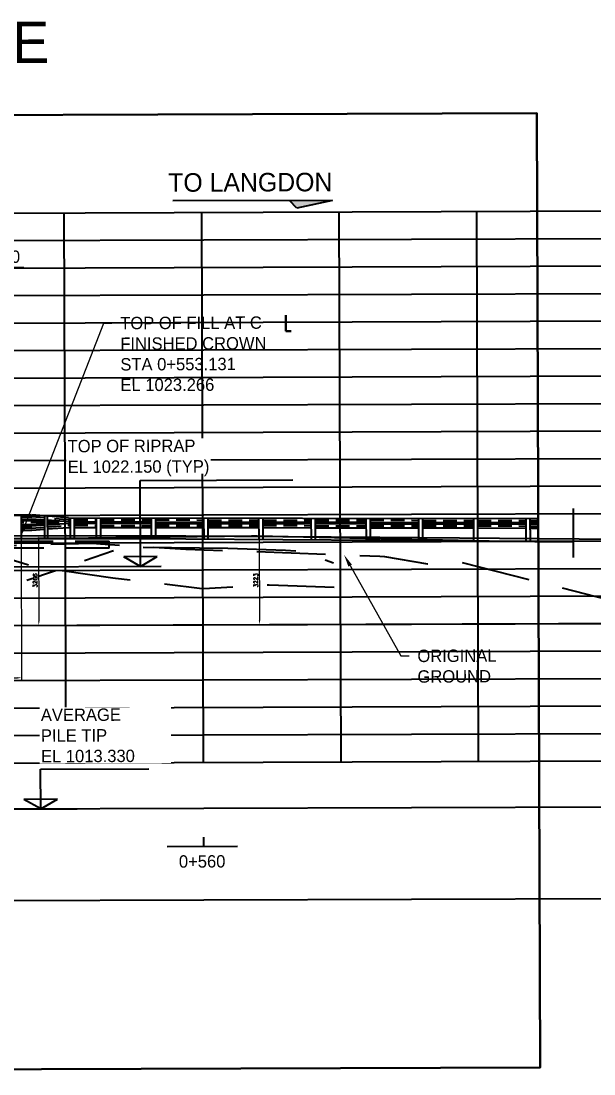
# Model space of a CAD drawing. Header units: metres. Extents: x -16741 to 19994, y 5629700 to 5668838.
# Drawn here: x 16730.98 to 16751.81, y 5649007.28 to 5649045.56 of the extents above; entities that cross this region are included whole.
import ezdxf
from ezdxf import colors
from ezdxf.entities.mleader import LeaderData, LeaderLine
from ezdxf.math import Vec2, Vec3

# ---------------------------------------------------------------- set-up
doc = ezdxf.new("R2010")
doc.units = ezdxf.units.M
for name, pattern in [('CENTER', [2, 1.25, -0.25, 0.25, -0.25]), ('DASHED', [0.75, 0.5, -0.25]), ('DASHED2', [0.375, 0.25, -0.125]), ('DGN Style 2', [8, 5, -3]), ('DGN Style 3', [12, 9, -3]), ('DGN Style 6', [16, 0, -2, 6, -2, 2, -2, 2]), ('HIDDEN2', [4.7625, 3.175, -1.5875]), ('PHANTOM2', [31.75, 15.875, -3.175, 3.175, -3.175, 3.175, -3.175])]:
    doc.linetypes.add(name, pattern=pattern)
for name, color, linetype in [('C-RD-PRF-SODL', 3, 'DGN Style 3'), ('C-RD-PRF-SODR', 40, 'DGN Style 6'), ('C-ROAD-PROF-GRID-MAJR', 253, 'Continuous'), ('C-ROAD-PROF-GRID-MINR', 253, 'Continuous'), ('C-ROAD-PROF-TITL', 11, 'Continuous'), ('C-ROAD-PROF-TTLB', 5, 'Continuous'), ('S-BR-DECK-HDD', 11, 'HIDDEN2'), ('S-BR-DIM', 1, 'Continuous'), ('S-BR-EOP', 7, 'DGN Style 2'), ('S-BR-EX-GROUND', 8, 'Continuous'), ('S-BR-POST', 139, 'Continuous')]:
    doc.layers.add(name, color=color, linetype=linetype)
for name, color, linetype, plot in [('G-TB-VPORTS', 8, 'Continuous', False), ('S-BR-ELEVATIONS-NPLOT', 8, 'Continuous', False), ('S-BR-NPLOT', 250, 'Continuous', False)]:
    doc.layers.add(name, color=color, linetype=linetype, plot=plot)
doc.styles.add('AT Text Standard', font='simplex.shx', dxfattribs={"oblique": 1e-05, "height": 3})
doc.styles.add('AT_Font_Prop_3.0', font='font005.shx', dxfattribs={"height": 3})
doc.styles.add('AT_Font_Prop_4.5', font='font005.shx', dxfattribs={"height": 4.5})
doc.styles.add('G-AN-TXT', font='font005.shx', dxfattribs={"height": 0.003})
doc.dimstyles.new('AT Dim Standard (Meters)', dxfattribs={"dimtxt": 3, "dimasz": 3, "dimexe": 1.5, "dimexo": 1.5, "dimgap": 1, "dimtad": 1, "dimdec": 3, "dimzin": 0, "dimdsep": 46, "dimtxsty": 'AT_Font_Prop_3.0', "dimcen": -1.5, "dimclrd": 256, "dimclre": 256, "dimclrt": 2, "dimaunit": 1, "dimadec": 3, "dimazin": 0, "dimtfac": 1, "dimtdec": 3, "dimtmove": 0, "dimatfit": 3, "dimfxl": 1, "dimtfill": 1, "dimtolj": 1, "dimtzin": 0, "dimlwd": 15, "dimlwe": 15, "dimarcsym": 0})
doc.dimstyles.new('AT Dim Standard (Millimeters)', dxfattribs={"dimtxt": 3, "dimasz": 3, "dimexe": 1.5, "dimexo": 1.5, "dimgap": 1, "dimtad": 1, "dimdec": 0, "dimlfac": 1000, "dimzin": 0, "dimdsep": 46, "dimtxsty": 'AT Text Standard', "dimcen": -1.5, "dimclrd": 256, "dimclre": 256, "dimclrt": 7, "dimaunit": 1, "dimadec": 3, "dimazin": 0, "dimtfac": 1, "dimtdec": 0, "dimtmove": 0, "dimatfit": 3, "dimfxl": 1, "dimtfill": 1, "dimtolj": 1, "dimtzin": 0, "dimlwd": 15, "dimlwe": 15, "dimarcsym": 0})

# ---------------------------------------------------------------- blocks, each defined once
blk = doc.blocks.new('*D49')
at = {"layer": 'Defpoints', "color": 0, "lineweight": 30}
for p in [(16739.632, 5649026.837, 622.846), (16739.643, 5649023.615), (16739.643, 5649023.615)]:
    blk.add_point(p, dxfattribs=at)
at = {"layer": 'S-BR-NPLOT', "lineweight": 15}
blk.add_line((16739.632, 5649026.687), (16739.642, 5649023.765), dxfattribs=at)
at = {"layer": 'S-BR-NPLOT', "lineweight": 30}
for points in [[(16739.607, 5649026.687), (16739.657, 5649026.687), (16739.632, 5649026.837)], [(16739.617, 5649023.764), (16739.667, 5649023.765), (16739.643, 5649023.615)]]:
    blk.add_solid(points, dxfattribs=at)
at = {"layer": 'S-BR-NPLOT', "color": 8, "insert": (16739.512, 5649025.225), "char_height": 0.15, "attachment_point": 5, "rotation": 90.1985, "style": 'AT Text Standard', "bg_fill": 3, "box_fill_scale": 1.1, "bg_fill_color": 256, "bg_fill_true_color": 13158600, "bg_fill_transparency": 0}
blk.add_mtext('\\A1;3223', dxfattribs=at)
blk = doc.blocks.new('*D107')
at = {"layer": 'Defpoints', "color": 0, "lineweight": 30, "transparency": 16777216}
for p in [(16727.811, 5649036.605), (16727.811, 5649036.605), (16727.946, 5649026.498)]:
    blk.add_point(p, dxfattribs=at)
at = {"layer": 'S-BR-DIM', "lineweight": 15, "transparency": 16777216}
for p, q in [((16727.945, 5649026.723), (16727.91, 5649036.83)), ((16727.361, 5649036.603), (16726.911, 5649036.602)), ((16727.811, 5649036.605), (16727.911, 5649036.605)), ((16728.361, 5649036.607), (16731.078, 5649036.616))]:
    blk.add_line(p, q, dxfattribs=at)
at = {"layer": 'S-BR-DIM', "lineweight": 30, "transparency": 16777216}
for points in [[(16727.361, 5649036.678), (16727.361, 5649036.528), (16727.811, 5649036.605)], [(16728.361, 5649036.682), (16728.361, 5649036.532), (16727.911, 5649036.605)]]:
    blk.add_solid(points, dxfattribs=at)
at = {"layer": 'S-BR-DIM', "color": 2, "transparency": 16777216, "insert": (16730.189, 5649036.988), "char_height": 0.45, "attachment_point": 5, "rotation": 0.1985, "style": 'AT_Font_Prop_3.0', "bg_fill": 3, "box_fill_scale": 1.1, "bg_fill_color": 256, "bg_fill_true_color": 13158600, "bg_fill_transparency": 0}
blk.add_mtext('\\A1;0.100', dxfattribs=at)
blk = doc.blocks.new('*D307')
at = {"layer": 'Defpoints', "color": 0, "lineweight": 30, "transparency": 16777216}
for p in [(16730.976, 5649026.851), (16730.994, 5649021.682), (16727.872, 5649016.554)]:
    blk.add_point(p, dxfattribs=at)
at = {"layer": 'S-BR-ELEVATIONS-NPLOT', "lineweight": 15, "transparency": 16777216}
for p, q in [((16730.976, 5649026.776), (16730.994, 5649021.607)), ((16727.872, 5649016.629), (16727.854, 5649021.746)), ((16728.004, 5649021.671), (16730.844, 5649021.681))]:
    blk.add_line(p, q, dxfattribs=at)
at = {"layer": 'S-BR-ELEVATIONS-NPLOT', "lineweight": 30, "transparency": 16777216}
for points in [[(16728.004, 5649021.696), (16728.005, 5649021.646), (16727.854, 5649021.671)], [(16730.844, 5649021.706), (16730.844, 5649021.656), (16730.994, 5649021.682)]]:
    blk.add_solid(points, dxfattribs=at)
at = {"layer": 'S-BR-ELEVATIONS-NPLOT', "color": 8, "transparency": 16777216, "insert": (16729.019, 5649021.8), "char_height": 0.15, "attachment_point": 5, "rotation": 0.1985, "style": 'AT Text Standard', "bg_fill": 3, "box_fill_scale": 1.1, "bg_fill_color": 256, "bg_fill_true_color": 13158600, "bg_fill_transparency": 0}
blk.add_mtext('\\A1;3139', dxfattribs=at)
blk = doc.blocks.new('*D308')
at = {"layer": 'Defpoints', "color": 0, "lineweight": 30, "transparency": 16777216}
for p in [(16730.976, 5649026.851), (16731.62, 5649023.587), (16731.62, 5649023.587)]:
    blk.add_point(p, dxfattribs=at)
at = {"layer": 'S-BR-ELEVATIONS-NPLOT', "lineweight": 15, "transparency": 16777216}
for p, q in [((16731.051, 5649026.851), (16731.684, 5649026.853)), ((16731.609, 5649026.703), (16731.62, 5649023.737))]:
    blk.add_line(p, q, dxfattribs=at)
at = {"layer": 'S-BR-ELEVATIONS-NPLOT', "lineweight": 30, "transparency": 16777216}
for points in [[(16731.584, 5649026.703), (16731.634, 5649026.703), (16731.609, 5649026.853)], [(16731.595, 5649023.737), (16731.645, 5649023.737), (16731.62, 5649023.587)]]:
    blk.add_solid(points, dxfattribs=at)
at = {"layer": 'S-BR-ELEVATIONS-NPLOT', "color": 8, "transparency": 16777216, "insert": (16731.489, 5649025.22), "char_height": 0.15, "attachment_point": 5, "rotation": 90.1985, "style": 'AT Text Standard', "bg_fill": 3, "box_fill_scale": 1.1, "bg_fill_color": 256, "bg_fill_true_color": 13158600, "bg_fill_transparency": 0}
blk.add_mtext('\\A1;3266', dxfattribs=at)
blk = doc.blocks.new('*D624')
at = {"layer": 'Defpoints', "color": 0, "lineweight": 30, "transparency": 16777216}
for p in [(16728.098, 5649016.905), (16729.993, 5649016.911), (16731.109, 5649013.585)]:
    blk.add_point(p, dxfattribs=at)
at = {"layer": 'S-BR-NPLOT', "lineweight": 15, "transparency": 16777216}
for p, q in [((16728.173, 5649016.905), (16730.068, 5649016.911)), ((16730.004, 5649013.731), (16729.993, 5649016.761)), ((16731.034, 5649013.585), (16729.929, 5649013.581))]:
    blk.add_line(p, q, dxfattribs=at)
at = {"layer": 'S-BR-NPLOT', "lineweight": 30, "transparency": 16777216}
for points in [[(16729.968, 5649016.761), (16730.018, 5649016.761), (16729.993, 5649016.911)], [(16729.979, 5649013.731), (16730.029, 5649013.731), (16730.004, 5649013.581)]]:
    blk.add_solid(points, dxfattribs=at)
at = {"layer": 'S-BR-NPLOT', "color": 8, "transparency": 16777216, "insert": (16729.873, 5649015.246), "char_height": 0.15, "attachment_point": 5, "rotation": 90.1985, "style": 'AT Text Standard', "bg_fill": 3, "box_fill_scale": 1.1, "bg_fill_color": 256, "bg_fill_true_color": 13158600, "bg_fill_transparency": 0}
blk.add_mtext('\\A1;3330', dxfattribs=at)

msp = doc.modelspace()

# ---------------------------------------------------------------- linework, layer by layer
at = {"color": 1, "linetype": 'CENTER', "ltscale": 10, "flags": 128}
msp.add_lwpolyline([(16744.0155, 5649026.7984), (16758.6285, 5649026.6681), (16785.6534, 5649026.457), (16813.5287, 5649026.2625)], dxfattribs=at)
at = {"layer": 'C-ROAD-PROF-GRID-MAJR', "color": 8, "linetype": 'Continuous', "lineweight": -3}
for p, q in [((16624.399, 5649038.2155), (16813.485, 5649038.8705)), ((16742.6133, 5649018.6248), (16742.5441, 5649038.6247)), ((16624.4683, 5649018.2156), (16813.5543, 5649018.8706))]:
    msp.add_line(p, q, dxfattribs=at)
msp.add_lwpolyline([(16604.4511, 5649023.1463), (16624.451, 5649023.2156), (16813.537, 5649023.8706), (16844.4496, 5649023.9776)], dxfattribs=at)
at = {"layer": 'C-ROAD-PROF-GRID-MINR', "color": 8, "linetype": 'Continuous', "lineweight": -3}
for p, q in [((16747.6133, 5649018.6422), (16747.544, 5649038.642)), ((16732.6134, 5649018.5902), (16732.5441, 5649038.5901)), ((16737.6134, 5649018.6075), (16737.5441, 5649038.6074)), ((16624.444, 5649025.2155), (16813.53, 5649025.8705)), ((16624.4475, 5649024.2155), (16813.5335, 5649024.8705)), ((16624.4544, 5649022.2156), (16813.5404, 5649022.8706)), ((16624.4579, 5649021.2156), (16813.5439, 5649021.8706)), ((16624.4614, 5649020.2156), (16813.5474, 5649020.8706)), ((16624.4648, 5649019.2156), (16813.5508, 5649019.8706))]:
    msp.add_line(p, q, dxfattribs=at)
at = {"layer": 'C-ROAD-PROF-TTLB', "color": 5, "linetype": 'Continuous', "lineweight": -3}
for p, q in [((16604.3991, 5649038.1462), (16844.3977, 5649038.9775)), ((16604.4684, 5649018.1463), (16844.467, 5649018.9777))]:
    msp.add_line(p, q, dxfattribs=at)
at = {"layer": 'S-BR-DECK-HDD', "ltscale": 0.5}
msp.add_line((16734.1813, 5649026.3941), (16734.1817, 5649026.6441), dxfattribs=at)
at = {"layer": 'S-BR-DIM'}
for p, q in [((16742.298, 5649039.0386), (16736.4909, 5649039.0185)), ((16740.9984, 5649038.7559), (16740.7334, 5649039.0332)), ((16742.298, 5649039.0386), (16740.9984, 5649038.7559)), ((16735.3103, 5649028.8553), (16740.8604, 5649028.8745)), ((16735.3211, 5649025.734), (16735.3103, 5649028.8553)), ((16751.0669, 5649026.0531), (16751.0608, 5649027.8338)), ((16735.9302, 5649026.0885), (16734.7095, 5649026.0843)), ((16735.3211, 5649025.734), (16734.7095, 5649026.0843)), ((16735.3211, 5649025.734), (16735.9302, 5649026.0885)), ((16731.6873, 5649018.3543), (16735.617, 5649018.3679)), ((16731.6923, 5649016.9114), (16731.6873, 5649018.3543)), ((16732.3014, 5649017.2659), (16731.0807, 5649017.2616)), ((16731.6923, 5649016.9114), (16731.0807, 5649017.2616)), ((16731.6923, 5649016.9114), (16732.3014, 5649017.2659)), ((16728.0983, 5649016.9046), (16733.014, 5649016.9216)), ((16737.6239, 5649015.5537), (16737.6228, 5649015.8826)), ((16736.2844, 5649015.549), (16738.8421, 5649015.5579))]:
    msp.add_line(p, q, dxfattribs=at)
at = {"layer": 'S-BR-DIM', "color": 2, "lineweight": 30}
for p, q in [((16740.5992, 5649034.861), (16740.6012, 5649034.285)), ((16740.6012, 5649034.285), (16740.8009, 5649034.2857))]:
    msp.add_line(p, q, dxfattribs=at)
at = {"layer": 'S-BR-DIM'}
msp.add_solid([(16742.298, 5649039.0386), (16740.7334, 5649039.0332), (16740.9984, 5649038.7559)], dxfattribs=at)
at = {"layer": 'S-BR-EOP', "color": 1, "linetype": 'Continuous', "ltscale": 0.25, "flags": 128}
msp.add_lwpolyline([(16744.0159, 5649026.6864), (16751.065, 5649026.6235)], dxfattribs=at)
at = {"layer": 'S-BR-NPLOT'}
for p, q in [((16561.7862, 5649022.9985), (16898.6235, 5649024.1653)), ((16571.0704, 5649013.0306), (16882.0903, 5649014.108))]:
    msp.add_line(p, q, dxfattribs=at)
at = {"layer": 'S-BR-POST', "linetype": 'DASHED'}
for p, q in [((16731.8296, 5649027.4924), (16731.3591, 5649027.5284)), ((16731.3585, 5649027.128), (16731.8307, 5649027.1627)), ((16732.6923, 5649027.4264), (16731.9296, 5649027.4848)), ((16732.3644, 5649027.3267), (16731.9301, 5649027.3273)), ((16731.9307, 5649027.17), (16732.692, 5649027.226)), ((16732.6976, 5649027.2262), (16732.7575, 5649027.2261)), ((16732.6979, 5649027.4262), (16732.7568, 5649027.4261)), ((16732.9088, 5649027.4258), (16733.7098, 5649027.4246)), ((16732.9095, 5649027.2258), (16733.7105, 5649027.2246)), ((16733.8618, 5649027.4244), (16735.7089, 5649027.4215)), ((16733.8625, 5649027.2244), (16735.7096, 5649027.2215)), ((16735.8609, 5649027.4213), (16737.6139, 5649027.4186)), ((16735.8616, 5649027.2213), (16737.6146, 5649027.2186)), ((16737.7659, 5649027.4184), (16739.613, 5649027.4155)), ((16737.7666, 5649027.2184), (16739.6137, 5649027.2155)), ((16739.765, 5649027.4153), (16741.518, 5649027.4126)), ((16739.7657, 5649027.2153), (16741.5187, 5649027.2126)), ((16741.67, 5649027.4124), (16743.5171, 5649027.4095)), ((16741.6707, 5649027.2124), (16743.5178, 5649027.2095)), ((16743.6691, 5649027.4093), (16745.4221, 5649027.4066)), ((16743.6698, 5649027.2093), (16745.4228, 5649027.2066)), ((16745.5741, 5649027.4064), (16747.4212, 5649027.4035)), ((16745.5748, 5649027.2064), (16747.4218, 5649027.2035)), ((16747.5732, 5649027.4033), (16749.3262, 5649027.4006)), ((16747.5738, 5649027.2033), (16749.3269, 5649027.2006)), ((16749.4782, 5649027.4004), (16749.7307, 5649027.4)), ((16749.4789, 5649027.2004), (16749.7314, 5649027.2))]:
    msp.add_line(p, q, dxfattribs=at)
at = {"layer": 'S-BR-POST'}
for p, q in [((16732.698, 5649027.5012), (16731.3648, 5649027.6032)), ((16731.8293, 5649027.5677), (16731.8322, 5649026.7425)), ((16731.9293, 5649027.56), (16731.9322, 5649026.7423)), ((16731.3642, 5649027.2032), (16731.8304, 5649027.2375)), ((16731.3643, 5649027.2532), (16731.8303, 5649027.2874)), ((16731.83, 5649027.3676), (16731.3645, 5649027.4032)), ((16731.8298, 5649027.4176), (16731.3646, 5649027.4532)), ((16732.6978, 5649027.3512), (16731.9298, 5649027.4099)), ((16732.3644, 5649027.3267), (16731.93, 5649027.3599)), ((16731.9302, 5649027.2948), (16732.3644, 5649027.3267)), ((16731.9304, 5649027.2448), (16732.6977, 5649027.3012)), ((16731.9309, 5649027.0949), (16732.6975, 5649027.1512)), ((16732.6975, 5649027.1512), (16732.7577, 5649027.1511)), ((16732.6977, 5649027.3012), (16732.7572, 5649027.3011)), ((16732.6978, 5649027.3512), (16732.757, 5649027.3511)), ((16732.698, 5649027.5012), (16749.7304, 5649027.475)), ((16732.7565, 5649027.5011), (16732.7592, 5649026.7363)), ((16732.9085, 5649027.5008), (16732.9112, 5649026.7361)), ((16732.9091, 5649027.3508), (16733.7101, 5649027.3496)), ((16732.9092, 5649027.3008), (16733.7102, 5649027.2996)), ((16732.9097, 5649027.1508), (16733.7108, 5649027.1496)), ((16733.7095, 5649027.4996), (16733.7122, 5649026.7348)), ((16733.8615, 5649027.4994), (16733.8642, 5649026.7346)), ((16733.8621, 5649027.3494), (16735.7091, 5649027.3465)), ((16733.8622, 5649027.2994), (16735.7093, 5649027.2965)), ((16733.8628, 5649027.1494), (16735.7098, 5649027.1465)), ((16735.7086, 5649027.4965), (16735.7113, 5649026.7318)), ((16735.8606, 5649027.4963), (16735.8633, 5649026.7315)), ((16735.8611, 5649027.3463), (16737.6142, 5649027.3436)), ((16735.8613, 5649027.2963), (16737.6143, 5649027.2936)), ((16735.8618, 5649027.1463), (16737.6148, 5649027.1436)), ((16737.6136, 5649027.4936), (16737.6163, 5649026.7258)), ((16737.7656, 5649027.4934), (16737.7683, 5649026.7249)), ((16737.7662, 5649027.3434), (16739.6132, 5649027.3405)), ((16737.7663, 5649027.2934), (16739.6134, 5649027.2905)), ((16737.7668, 5649027.1434), (16739.6139, 5649027.1405)), ((16739.7652, 5649027.3403), (16741.5182, 5649027.3376)), ((16739.7654, 5649027.2903), (16741.5184, 5649027.2876)), ((16741.5177, 5649027.4876), (16741.5205, 5649026.7018)), ((16741.6697, 5649027.4874), (16741.6725, 5649026.7008)), ((16741.6702, 5649027.3374), (16743.5173, 5649027.3345)), ((16741.6704, 5649027.2874), (16743.5175, 5649027.2845)), ((16743.5168, 5649027.4845), (16743.5196, 5649026.6895)), ((16743.6688, 5649027.4843), (16743.6716, 5649026.6885)), ((16743.6693, 5649027.3343), (16745.4223, 5649027.3316)), ((16743.6695, 5649027.2843), (16745.4225, 5649027.2816)), ((16745.4218, 5649027.4816), (16745.4246, 5649026.6738)), ((16745.5738, 5649027.4814), (16745.5766, 5649026.6725)), ((16745.5743, 5649027.3314), (16747.4214, 5649027.3285)), ((16745.5745, 5649027.2814), (16747.4216, 5649027.2785)), ((16747.4209, 5649027.4785), (16747.4237, 5649026.656)), ((16747.5729, 5649027.4783), (16747.5758, 5649026.6547)), ((16747.5734, 5649027.3283), (16749.3264, 5649027.3256)), ((16747.5736, 5649027.2783), (16749.3266, 5649027.2756)), ((16749.3259, 5649027.4756), (16749.3288, 5649026.639)), ((16749.4779, 5649027.4754), (16749.4808, 5649026.6377)), ((16749.4784, 5649027.3254), (16749.7309, 5649027.325)), ((16749.4786, 5649027.2754), (16749.7311, 5649027.275)), ((16731.364, 5649027.0532), (16731.831, 5649027.0875)), ((16739.7659, 5649027.1403), (16741.5189, 5649027.1376)), ((16741.6709, 5649027.1374), (16743.518, 5649027.1345)), ((16743.67, 5649027.1343), (16745.423, 5649027.1316)), ((16745.575, 5649027.1314), (16747.4221, 5649027.1285)), ((16747.5741, 5649027.1283), (16749.3271, 5649027.1256)), ((16749.4791, 5649027.1253), (16749.7316, 5649027.125))]:
    msp.add_line(p, q, dxfattribs=at)

# ---------------------------------------------------------------- texts
at = {"layer": 'C-ROAD-PROF-TITL', "color": 11, "linetype": 'Continuous', "lineweight": -3, "insert": (16722.5269, 5649043.5554), "char_height": 1.5, "attachment_point": 8, "rotation": 0.19847, "style": 'G-AN-TXT'}
msp.add_mtext('alignment1 PROFILE', dxfattribs=at)
at = {"layer": 'S-BR-DIM', "color": 2, "insert": (16739.3104, 5649039.6951), "char_height": 0.675, "width": 6.864686, "attachment_point": 5, "rotation": 0.19847, "style": 'AT_Font_Prop_4.5'}
msp.add_mtext('\\A1;TO LANGDON', dxfattribs=at)
at = {"layer": 'S-BR-DIM', "color": 2, "lineweight": 30, "insert": (16737.5601, 5649015.002), "char_height": 0.45, "attachment_point": 5, "rotation": 0.19847, "style": 'AT_Font_Prop_3.0', "bg_fill": 3, "box_fill_scale": 1.1, "bg_fill_color": 256, "bg_fill_true_color": 13158600, "bg_fill_transparency": 0}
msp.add_mtext('\\A1;0+560', dxfattribs=at)

# ---------------------------------------------------------------- dimensions: what is measured, and where the dimension line sits
at = {"layer": 'S-BR-DIM'}
dim = msp.add_linear_dim(base=(16727.811, 5649036.6046), p1=(16727.946, 5649026.4977), p2=(16727.811, 5649036.6046), angle=180.19847, dimstyle='AT Dim Standard (Meters)', override={"dimtxt": 3}, dxfattribs=at)
dim.commit()
dim.dimension.update_dxf_attribs({"geometry": '*D107', "text_midpoint": (16730.1901, 5649036.6129), "dimtype": 160})

# ---------------------------------------------------------------- leaders
ml = msp.add_multileader_mtext('Standard', dxfattribs=at)
ml.set_content('ORIGINAL\\PGROUND', color=2, style='AT_Font_Prop_3.0')
ml.set_leader_properties(color=256, linetype='ByLayer', lineweight=15)
ml.build(insert=Vec2(0, 0))
ml.multileader.update_dxf_attribs({"dogleg_length": 2, "arrow_head_size": 0.45, "scale": 0.15})
ctx = ml.context
ctx.base_point, ctx.scale, ctx.char_height, ctx.arrow_head_size, ctx.landing_gap_size, ctx.plane_origin, ctx.plane_x_axis, ctx.plane_y_axis = Vec3(16745.0864, 5649022.4773), 0.15, 0.45, 0.45, 0.3, Vec3(16743.9935, 5649024.0044), Vec3(0.999994, 0.003464), Vec3(-0.003464, 0.999994)
notes = []
notes.append((ctx, [(0, (1, 1, 0), (16744.7864, 5649022.4762), (0.999994, 0.003464), 0.3, [(0, [(16742.7208, 5649026.1513)], 0, [])])]))
ctx.mtext.insert, ctx.mtext.text_direction, ctx.mtext.rotation, ctx.mtext.flow_direction = Vec3(16745.3856, 5649022.7033), Vec3(0.999994, 0.003464), 0.003464, 5
for ctx, leaders in notes:
    for number, flags, end, landing, length, lines in leaders:
        leader = LeaderData()
        leader.index, (leader.has_last_leader_line, leader.has_dogleg_vector, leader.attachment_direction) = number, flags
        leader.last_leader_point, leader.dogleg_vector, leader.dogleg_length = Vec3(end), Vec3(landing), length
        for number, points, colour, breaks in lines:
            line = LeaderLine()
            line.index, line.vertices, line.color, line.breaks = number, Vec3.list(points), colors.encode_raw_color(colour), breaks
            leader.lines.append(line)
        ctx.leaders.append(leader)

# ---------------------------------------------------------------- next in the draw order: linework, layer by layer
at = {"color": 1, "linetype": 'CENTER', "ltscale": 10, "flags": 128}
msp.add_lwpolyline([(16685.0027, 5649026.9217), (16736.9644, 5649026.8418)], dxfattribs=at)
at = {"layer": 'C-ROAD-PROF-GRID-MAJR', "color": 8, "linetype": 'Continuous', "lineweight": -3}
for p, q in [((16624.4163, 5649033.2155), (16813.5023, 5649033.8705)), ((16624.4336, 5649028.2155), (16813.5196, 5649028.8705))]:
    msp.add_line(p, q, dxfattribs=at)
at = {"layer": 'C-ROAD-PROF-GRID-MINR', "color": 8, "linetype": 'Continuous', "lineweight": -3}
for p, q in [((16624.4025, 5649037.2155), (16813.4885, 5649037.8705)), ((16624.4059, 5649036.2155), (16813.4919, 5649036.8705)), ((16624.4094, 5649035.2155), (16813.4954, 5649035.8705)), ((16624.4129, 5649034.2155), (16813.4989, 5649034.8705)), ((16624.4198, 5649032.2155), (16813.5058, 5649032.8705)), ((16624.4233, 5649031.2155), (16813.5093, 5649031.8705)), ((16624.4267, 5649030.2155), (16813.5127, 5649030.8705)), ((16624.4302, 5649029.2155), (16813.5162, 5649029.8705)), ((16624.4371, 5649027.2155), (16813.5231, 5649027.8705)), ((16624.4406, 5649026.2155), (16813.5266, 5649026.8705))]:
    msp.add_line(p, q, dxfattribs=at)
at = {"layer": 'S-BR-DECK-HDD', "ltscale": 0.5}
for p, q in [((16734.1813, 5649026.3941), (16728.1713, 5649026.4034)), ((16728.1804, 5649026.6533), (16734.1817, 5649026.6441))]:
    msp.add_line(p, q, dxfattribs=at)
at = {"layer": 'S-BR-EOP', "color": 1, "linetype": 'Continuous', "ltscale": 0.25, "flags": 128}
msp.add_lwpolyline([(16728.1701, 5649026.7434), (16736.9648, 5649026.7298)], dxfattribs=at)
at = {"layer": 'S-BR-EX-GROUND', "linetype": 'DASHED', "lineweight": -3, "ltscale": 5, "flags": 128}
msp.add_lwpolyline([(16624.4408, 5649026.1545), (16639.7864, 5649025.758), (16639.787, 5649025.7576), (16679.2595, 5649026.3322), (16685.0049, 5649026.2679), (16695.8967, 5649026.3044), (16700.4298, 5649026.342), (16705.1123, 5649024.9766), (16705.2149, 5649024.9735), (16705.5781, 5649024.8069), (16707.1448, 5649024.0364), (16707.5864, 5649023.8664), (16709.4581, 5649023.2344), (16709.9254, 5649023.221), (16714.2768, 5649023.0597), (16714.6421, 5649023.07), (16716.973, 5649023.0121), (16717.1554, 5649023.0157), (16717.2839, 5649023.0232), (16720.7376, 5649023.3996), (16720.8378, 5649023.4427), (16722.3949, 5649023.9584), (16722.472, 5649023.9831), (16724.0567, 5649024.782), (16724.5848, 5649024.7789), (16724.6315, 5649024.8002), (16724.7098, 5649024.7991), (16729.9083, 5649026.4791), (16733.5726, 5649026.5742), (16733.8648, 5649026.5505), (16736.9661, 5649026.3624), (16744.0179, 5649026.1037), (16744.1888, 5649026.095), (16745.7518, 5649025.8219), (16746.9471, 5649025.8885), (16753.84, 5649024.1373), (16766.7183, 5649023.9812)], dxfattribs=at)
at = {"layer": 'S-BR-NPLOT', "linetype": 'Continuous', "lineweight": -3}
msp.add_lwpolyline([(16624.4363, 5649027.4465), (16627.8288, 5649027.2273), (16643.265, 5649027.103), (16654.5668, 5649027.1722), (16668.9137, 5649027.05), (16683.2451, 5649026.9244), (16683.3391, 5649026.9238), (16683.3591, 5649026.9238), (16687.0222, 5649026.7704), (16695.3012, 5649026.9713), (16700.7054, 5649026.9607), (16701.4125, 5649026.7201), (16701.9099, 5649026.6927), (16714.4299, 5649026.7414), (16731.5851, 5649026.7613), (16732.4441, 5649026.7539), (16739.3575, 5649026.8396), (16739.5552, 5649026.8388), (16748.5475, 5649026.646), (16758.277, 5649026.6717)], dxfattribs=at)
at = {"layer": 'S-BR-POST'}
for p, q in [((16728.1704, 5649027.6098), (16731.3394, 5649027.6032)), ((16730.9762, 5649027.604), (16730.9792, 5649026.739)), ((16730.9767, 5649027.4538), (16731.3646, 5649027.4532)), ((16730.9769, 5649027.4038), (16731.3645, 5649027.4032)), ((16730.9774, 5649027.2538), (16731.3643, 5649027.2532)), ((16730.9775, 5649027.2038), (16731.3642, 5649027.2032)), ((16730.9781, 5649027.0537), (16731.364, 5649027.0532))]:
    msp.add_line(p, q, dxfattribs=at)
at = {"layer": 'S-BR-POST', "linetype": 'DASHED'}
for p, q in [((16730.9764, 5649027.5288), (16731.3647, 5649027.5282)), ((16731.8301, 5649027.3275), (16730.9771, 5649027.3288)), ((16730.9778, 5649027.1288), (16731.3641, 5649027.1282))]:
    msp.add_line(p, q, dxfattribs=at)

# ---------------------------------------------------------------- next in the draw order: texts
at = {"layer": 'S-BR-DIM', "color": 2, "lineweight": 30, "insert": (16734.0412, 5649019.5868), "char_height": 0.45, "width": 4.686437, "attachment_point": 5, "rotation": 0.19847, "style": 'AT_Font_Prop_3.0', "bg_fill": 3, "box_fill_scale": 1.1, "bg_fill_color": 256, "bg_fill_true_color": 13158600, "bg_fill_transparency": 0}
msp.add_mtext('\\A1;\\pxql;AVERAGE \\PPILE TIP \\PEL 1013.330', dxfattribs=at)

# ---------------------------------------------------------------- next in the draw order: dimensions: what is measured, and where the dimension line sits
at = {"layer": 'S-BR-NPLOT'}
dim = msp.add_linear_dim(base=(16739.643, 5649023.6146), p1=(16739.6318, 5649026.8371, 622.8457), p2=(16739.643, 5649023.6146), angle=90.19847, dimstyle='AT Dim Standard (Millimeters)', override={"dimclrt": 8}, dxfattribs=at)
dim.commit()
dim.dimension.update_dxf_attribs({"geometry": '*D49', "text_midpoint": (16739.5124, 5649025.2254)})

# ---------------------------------------------------------------- next in the draw order: linework, layer by layer
at = {"color": 1, "linetype": 'CENTER', "ltscale": 10}
msp.add_line((16736.9644, 5649026.8418), (16744.0155, 5649026.7984), dxfattribs=at)
at = {"layer": 'C-RD-PRF-SODL', "color": 1, "linetype": 'DASHED2', "lineweight": -3, "ltscale": 10, "flags": 128}
msp.add_lwpolyline([(16681.2703, 5649025.2833), (16691.1644, 5649025.974), (16694.2721, 5649025.998), (16695.1043, 5649026.0115), (16695.596, 5649026.0113), (16696.4633, 5649025.7693), (16697.0419, 5649025.6697), (16697.0934, 5649025.6674), (16697.1221, 5649025.7328), (16698.5403, 5649025.1882), (16701.0878, 5649024.2004), (16701.1865, 5649024.1591), (16702.9765, 5649023.5689), (16703.7627, 5649023.1751), (16703.9717, 5649023.0891), (16704.0993, 5649023.1973), (16704.9034, 5649023.0484), (16707.5419, 5649023.0669), (16707.6853, 5649023.0601), (16709.7646, 5649023.2416), (16709.8757, 5649023.2406), (16711.6085, 5649023.0816), (16712.4312, 5649023.0894), (16713.9198, 5649022.9628), (16714.0976, 5649022.968), (16716.0224, 5649023.0022), (16716.1736, 5649023.006), (16716.2909, 5649023.0132), (16716.8018, 5649023.1633), (16716.9962, 5649023.2259), (16718.4284, 5649023.736), (16718.9913, 5649024.0432), (16719.05, 5649024.0684), (16720.248, 5649024.4263), (16722.2744, 5649025.1119), (16722.3466, 5649025.135), (16724.4602, 5649025.8712), (16724.5763, 5649025.9244), (16724.9837, 5649026.0713), (16725.3706, 5649026.0442), (16727.2501, 5649026.0722), (16727.336, 5649026.0736), (16727.3487, 5649026.0737), (16729.9099, 5649026.0127), (16730.2314, 5649026.1063), (16731.3723, 5649025.7544), (16734.3076, 5649025.3102), (16734.4128, 5649025.302), (16737.5586, 5649024.9313), (16737.6134, 5649024.9277), (16739.5759, 5649025.0367), (16739.9927, 5649025.06), (16742.3585, 5649024.9777)], dxfattribs=at)
at = {"layer": 'C-RD-PRF-SODR', "color": 1, "linetype": 'PHANTOM2', "lineweight": -3, "ltscale": 0.35, "flags": 128}
msp.add_lwpolyline([(16681.2708, 5649025.1342), (16696.1313, 5649025.6975), (16698.6521, 5649025.9085), (16698.8097, 5649025.955), (16698.9675, 5649026.1567), (16700.699, 5649026.1871), (16704.4682, 5649026.144), (16704.7262, 5649026.1427), (16705.3497, 5649026.1125), (16706.2461, 5649025.8227), (16706.3417, 5649025.7994), (16708.6435, 5649025.2371), (16708.8991, 5649025.1195), (16711.7386, 5649024.0126), (16713.1761, 5649023.2983), (16713.2698, 5649023.2748), (16713.9163, 5649023.1228), (16714.5778, 5649023.1798), (16715.3652, 5649023.157), (16716.5784, 5649023.1074), (16718.0261, 5649023.0325), (16718.4468, 5649022.8458), (16720.2192, 5649023.1623), (16720.2883, 5649023.1611), (16723.2671, 5649023.0995), (16723.556, 5649023.1154), (16723.7464, 5649023.1153), (16725.2554, 5649023.051), (16725.3207, 5649023.2206), (16726.1046, 5649023.432), (16727.026, 5649023.7408), (16727.7174, 5649024.131), (16727.7617, 5649024.1485), (16730.7168, 5649025.0673), (16730.7782, 5649025.0877), (16734.7524, 5649026.4516), (16734.7665, 5649026.437), (16738.4993, 5649026.3887), (16740.5886, 5649026.3186), (16741.126, 5649026.2831), (16741.1698, 5649026.2702), (16742.3394, 5649025.8556)], dxfattribs=at)
at = {"layer": 'S-BR-ELEVATIONS-NPLOT'}
msp.add_line((16572.5792, 5649023.0359), (16870.2839, 5649024.0671), dxfattribs=at)
at = {"layer": 'S-BR-EOP', "color": 1, "linetype": 'Continuous', "ltscale": 0.25}
msp.add_line((16736.9648, 5649026.7298), (16744.0159, 5649026.6864), dxfattribs=at)
at = {"layer": 'S-BR-POST'}
for p, q in [((16739.6127, 5649027.4905), (16739.6154, 5649026.7135)), ((16739.7647, 5649027.4903), (16739.7674, 5649026.7126))]:
    msp.add_line(p, q, dxfattribs=at)

# ---------------------------------------------------------------- next in the draw order: leaders
at = {"layer": 'S-BR-DIM'}
ml = msp.add_multileader_mtext('Standard', dxfattribs=at)
ml.set_content('TOP OF FILL AT C \\PFINISHED CROWN\\PSTA 0+553.131\\PEL 1023.266', color=2, style='AT_Font_Prop_3.0')
ml.set_leader_properties(color=256, linetype='ByLayer', lineweight=15)
ml.build(insert=Vec2(0, 0))
ml.multileader.update_dxf_attribs({"dogleg_length": 2, "arrow_head_size": 0.45, "scale": 0.15})
ctx = ml.context
ctx.base_point, ctx.scale, ctx.char_height, ctx.arrow_head_size, ctx.landing_gap_size, ctx.plane_origin, ctx.plane_x_axis, ctx.plane_y_axis = Vec3(16734.2812, 5649034.5785), 0.15, 0.45, 0.45, 0.3, Vec3(16741.9616, 5649027.0541), Vec3(0.999994, 0.003464), Vec3(-0.003464, 0.999994)
notes = []
notes.append((ctx, [(1, (1, 1, 0), (16733.9812, 5649034.5774), (0.999994, 0.003464), 0.3, [(0, [(16730.9758, 5649026.851)], 0, [])])]))
ctx.mtext.insert, ctx.mtext.text_direction, ctx.mtext.rotation, ctx.mtext.flow_direction = Vec3(16734.5804, 5649034.8045), Vec3(0.999994, 0.003464), 0.003464, 5
for ctx, leaders in notes:
    for number, flags, end, landing, length, lines in leaders:
        leader = LeaderData()
        leader.index, (leader.has_last_leader_line, leader.has_dogleg_vector, leader.attachment_direction) = number, flags
        leader.last_leader_point, leader.dogleg_vector, leader.dogleg_length = Vec3(end), Vec3(landing), length
        for number, points, colour, breaks in lines:
            line = LeaderLine()
            line.index, line.vertices, line.color, line.breaks = number, Vec3.list(points), colors.encode_raw_color(colour), breaks
            leader.lines.append(line)
        ctx.leaders.append(leader)

# ---------------------------------------------------------------- next in the draw order: texts
at = {"layer": 'S-BR-DIM', "color": 2, "lineweight": 30, "insert": (16735.246, 5649029.67), "char_height": 0.45, "attachment_point": 5, "rotation": 0.19847, "style": 'AT_Font_Prop_3.0', "bg_fill": 3, "box_fill_scale": 1.1, "bg_fill_color": 256, "bg_fill_true_color": 13158600, "bg_fill_transparency": 0}
msp.add_mtext('\\A1;\\pxql;TOP OF RIPRAP \\PEL 1022.150 (TYP)', dxfattribs=at)

# ---------------------------------------------------------------- next in the draw order: dimensions: what is measured, and where the dimension line sits
at = {"layer": 'S-BR-ELEVATIONS-NPLOT'}
dim = msp.add_linear_dim(base=(16730.9937, 5649021.6817), p1=(16727.8722, 5649016.5538), p2=(16730.9758, 5649026.851), angle=0.19847, dimstyle='AT Dim Standard (Millimeters)', override={"dimclrt": 8}, dxfattribs=at)
dim.commit()
dim.dimension.update_dxf_attribs({"geometry": '*D307', "text_midpoint": (16729.0191, 5649021.6748), "dimtype": 160})

# ---------------------------------------------------------------- next in the draw order: linework, layer by layer
at = {"layer": 'S-BR-NPLOT'}
msp.add_line((16571.0588, 5649016.3606), (16882.0788, 5649017.4379), dxfattribs=at)

# ---------------------------------------------------------------- next in the draw order: dimensions: what is measured, and where the dimension line sits
at = {"layer": 'S-BR-ELEVATIONS-NPLOT'}
dim = msp.add_linear_dim(base=(16731.6201, 5649023.5868), p1=(16730.9758, 5649026.851), p2=(16731.6201, 5649023.5868), angle=90.19847, dimstyle='AT Dim Standard (Millimeters)', override={"dimclrt": 8}, dxfattribs=at)
dim.commit()
dim.dimension.update_dxf_attribs({"geometry": '*D308', "text_midpoint": (16731.4894, 5649025.2196)})

# ---------------------------------------------------------------- next in the draw order: linework, layer by layer
at = {"layer": 'G-TB-VPORTS', "color": 101, "lineweight": 30, "true_color": 0x5cffad}
msp.add_lwpolyline([(16680.8031, 5649041.9685), (16749.7317, 5649042.2072), (16749.8518, 5649007.5153), (16680.9233, 5649007.2766)], close=True, dxfattribs=at)
at = {"layer": 'S-BR-DIM'}
msp.add_line((16727.6837, 5649025.7132), (16736.0693, 5649025.7422), dxfattribs=at)

# ---------------------------------------------------------------- next in the draw order: dimensions: what is measured, and where the dimension line sits
at = {"layer": 'S-BR-NPLOT'}
dim = msp.add_linear_dim(base=(16729.9925, 5649016.9111), p1=(16731.1089, 5649013.585), p2=(16728.0983, 5649016.9046), angle=90.19847, dimstyle='AT Dim Standard (Millimeters)', override={"dimclrt": 8}, dxfattribs=at)
dim.commit()
dim.dimension.update_dxf_attribs({"geometry": '*D624', "text_midpoint": (16729.8733, 5649015.2457)})

doc.saveas('drawing.dxf')
